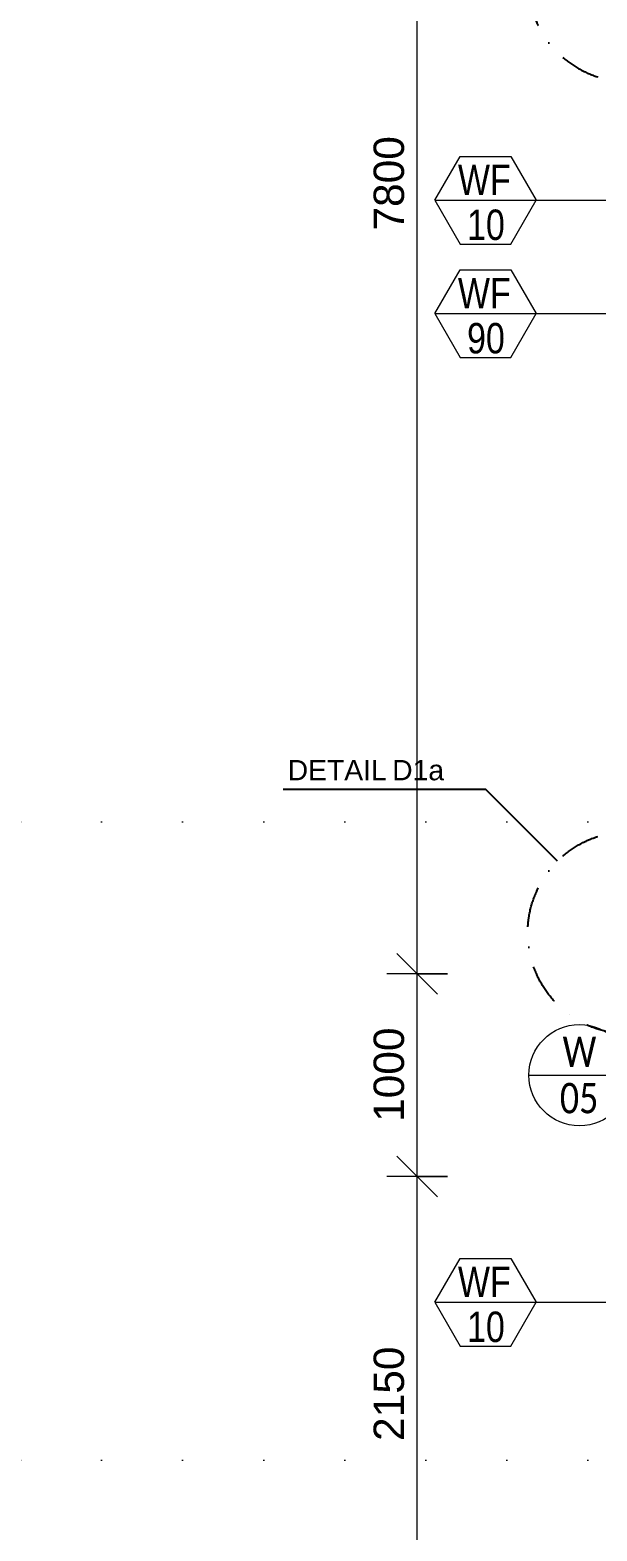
# Model space of a CAD drawing. Header units: millimetres. Extents: x -9657 to 178820, y -8645 to 72638.
# Drawn here: x 29909 to 32708, y 3700 to 11109 of the extents above; entities that cross this region are included whole.
import ezdxf

# ---------------------------------------------------------------- set-up
doc = ezdxf.new("R2010")
doc.units = ezdxf.units.MM
doc.linetypes.add('HA_DashDot_4mm-S1mm', pattern=[400, 200, -100, 0, -100])
doc.linetypes.add('HA_Dot-S4mm', pattern=[400, 0, -400])
for name, color, linetype, lineweight in [('A-____-____-DIMS', 9, 'Continuous', 5), ('A-____-____-DIMS-100', 9, 'Continuous', 5), ('A-DETL-____-OTLN', 9, 'Continuous', 25), ('A-DETL-____-THIN', 9, 'Continuous', 9), ('A-FLOR-____-OVHD', 9, 'HA_DashDot_4mm-S1mm', 25), ('A-FLOR-LEVL-OTLN', 9, 'Continuous', 9), ('A-GLAZ-____-IDEN', 9, 'Continuous', 9), ('G-____-____-TEXT', 9, 'Continuous', 5)]:
    doc.layers.add(name, color=color, linetype=linetype, lineweight=lineweight)
doc.styles.add('Arial_1', font='arial.ttf', dxfattribs={"height": 150})
doc.styles.add('Arial_2', font='arial.ttf', dxfattribs={"height": 100})
doc.styles.add('Arial_3', font='arial.ttf', dxfattribs={"width": 0.8, "height": 150})
doc.styles.add('Calibri', font='calibri.ttf', dxfattribs={"width": 0.8, "height": 150})
doc.dimstyles.new('Inner_Dimensions_1', dxfattribs={"dimscale": 304.8, "dimtxt": 153.03891, "dimasz": 0.656168, "dimexe": 0.492126, "dimexo": 0.0625, "dimgap": 0.065617, "dimtad": 1, "dimdec": 0, "dimzin": 0, "dimdsep": 46, "dimtxsty": 'Arial_1', "dimblk1": 'OBLIQUE', "dimblk2": 'OBLIQUE', "dimsah": 1, "dimcen": 0.09, "dimdle": 0.492126, "dimazin": 0, "dimtfac": 1, "dimtdec": 4, "dimtix": 1, "dimtmove": 0, "dimatfit": 3, "dimfxl": 0.492126, "dimfxlon": 1, "dimtvp": 1, "dimtolj": 1, "dimtzin": 0, "dimlwd": 9, "dimlwe": 9, "dimarcsym": 2})

# ---------------------------------------------------------------- blocks, each defined once
blk = doc.blocks.new('HA_TAG_WD - Type Mark-1502833-ŘEZ C-C OBJEKT C')
at = {"layer": 'A-GLAZ-____-IDEN'}
blk.add_line((-27384.9, 10829.5), (-26884.9, 10829.5), dxfattribs=at)
blk.add_circle((-27134.9, 10829.5), 250, dxfattribs=at)
blk = doc.blocks.new('DIMBLOCK96-ŘEZ C-C OBJEKT C')
at = {"layer": 'A-____-____-DIMS-100', "lineweight": 9}
for p, q in [((31819.7, 5450), (31719.7, 5550)), ((31969.7, 5450), (31669.7, 5450)), ((31819.7, 3300), (31819.7, 5450)), ((31819.7, 5450), (31919.7, 5350)), ((31819.7, 5450), (31969.7, 5450)), ((31819.7, 3300), (31719.7, 3400)), ((31969.7, 3300), (31669.7, 3300)), ((31819.7, 3300), (31919.7, 3200)), ((31819.7, 3300), (31969.7, 3300))]:
    blk.add_line(p, q, dxfattribs=at)
at = {"layer": 'A-____-____-DIMS-100', "color": 0, "lineweight": 9, "insert": (31605, 4144.3), "char_height": 150, "width": 553.765, "attachment_point": 1, "rotation": 90, "line_spacing_factor": 0.941778, "style": 'Arial_1'}
blk.add_mtext('2150', dxfattribs=at)
blk = doc.blocks.new('_Oblique')
at = {"color": 0, "linetype": 'ByBlock', "lineweight": -2}
blk.add_line((-0.5, -0.5), (0.5, 0.5), dxfattribs=at)
blk = doc.blocks.new('DIMBLOCK97-ŘEZ C-C OBJEKT C')
at = {"layer": 'A-____-____-DIMS-100', "lineweight": 9}
for p, q in [((31819.7, 6450), (31719.7, 6550)), ((31969.7, 6450), (31669.7, 6450)), ((31819.7, 5450), (31819.7, 6450)), ((31819.7, 6450), (31919.7, 6350)), ((31819.7, 6450), (31969.7, 6450)), ((31819.7, 5450), (31719.7, 5550)), ((31969.7, 5450), (31669.7, 5450)), ((31819.7, 5450), (31919.7, 5350)), ((31819.7, 5450), (31969.7, 5450))]:
    blk.add_line(p, q, dxfattribs=at)
at = {"layer": 'A-____-____-DIMS-100', "color": 0, "lineweight": 9, "insert": (31605, 5719.3), "char_height": 150, "width": 553.765, "attachment_point": 1, "rotation": 90, "line_spacing_factor": 0.941778, "style": 'Arial_1'}
blk.add_mtext('1000', dxfattribs=at)
blk = doc.blocks.new('DIMBLOCK98-ŘEZ C-C OBJEKT C')
at = {"layer": 'A-____-____-DIMS-100', "lineweight": 9}
for p, q in [((31819.7, 6450), (31819.7, 14400)), ((31819.7, 14250), (31719.7, 14350)), ((31669.7, 14250), (31969.7, 14250)), ((31819.7, 14250), (31669.7, 14250)), ((31819.7, 14250), (31919.7, 14150)), ((31819.7, 6450), (31719.7, 6550)), ((31969.7, 6450), (31669.7, 6450)), ((31819.7, 6450), (31919.7, 6350)), ((31819.7, 6450), (31969.7, 6450))]:
    blk.add_line(p, q, dxfattribs=at)
at = {"layer": 'A-____-____-DIMS-100', "color": 0, "lineweight": 9, "insert": (31605, 10119.3), "char_height": 150, "width": 553.765, "attachment_point": 1, "rotation": 90, "line_spacing_factor": 0.941778, "style": 'Arial_1'}
blk.add_mtext('7800', dxfattribs=at)

msp = doc.modelspace()

# ---------------------------------------------------------------- linework, layer by layer
at = {"layer": 'A-DETL-____-OTLN'}
for p, q in [((32158.8, 7359.7), (31158.8, 7359.7)), ((32512.4, 7006.1), (32158.8, 7359.7))]:
    msp.add_line(p, q, dxfattribs=at)
at = {"layer": 'A-DETL-____-THIN'}
for p, q in [((31907.4, 10269), (32032.4, 10485.5)), ((32032.4, 10485.5), (32282.4, 10485.5)), ((32282.4, 10485.5), (32407.4, 10269)), ((31907.4, 10269), (32407.4, 10269)), ((31907.4, 10269), (32032.4, 10052.5)), ((32282.4, 10052.5), (32407.4, 10269)), ((32407.4, 10269), (32947.4, 10269)), ((32032.4, 10052.5), (32282.4, 10052.5)), ((31907.4, 9709), (32032.4, 9925.5)), ((32032.4, 9925.5), (32282.4, 9925.5)), ((32282.4, 9925.5), (32407.4, 9709)), ((31907.4, 9709), (32407.4, 9709)), ((31907.4, 9709), (32032.4, 9492.5)), ((32282.4, 9492.5), (32407.4, 9709)), ((32407.4, 9709), (32757.4, 9709)), ((32032.4, 9492.5), (32282.4, 9492.5)), ((31907.4, 4829), (32032.4, 5045.5)), ((32032.4, 5045.5), (32282.4, 5045.5)), ((32282.4, 5045.5), (32407.4, 4829)), ((31907.4, 4829), (32407.4, 4829)), ((31907.4, 4829), (32032.4, 4612.5)), ((32282.4, 4612.5), (32407.4, 4829)), ((32407.4, 4829), (32947.4, 4829)), ((32032.4, 4612.5), (32282.4, 4612.5))]:
    msp.add_line(p, q, dxfattribs=at)
at = {"layer": 'A-FLOR-____-OVHD'}
msp.add_circle((32865.9, 6652.6), 500, dxfattribs=at)
msp.add_arc((32865.9, 11352.6), 500, 360, 257.40101, dxfattribs=at)
at = {"layer": 'A-FLOR-LEVL-OTLN', "linetype": 'HA_Dot-S4mm', "lineweight": 5}
for p, q in [((22260.1, 7200), (59899.9, 7200)), ((22260.1, 4050), (59899.9, 4050))]:
    msp.add_line(p, q, dxfattribs=at)

# ---------------------------------------------------------------- block references
at = {"layer": 'A-GLAZ-____-IDEN'}
msp.add_blockref('HA_TAG_WD - Type Mark-1502833-ŘEZ C-C OBJEKT C', (59756.4, -4879.5), dxfattribs=at)

# ---------------------------------------------------------------- texts
at = {"layer": 'A-GLAZ-____-IDEN', "lineweight": 5, "char_height": 150, "attachment_point": 1, "style": 'Calibri'}
for s, insert, width in [('W', (32537.9, 6140.5), 211.645), ('05', (32524.7, 5911.9), 243.713)]:
    msp.add_mtext(s, dxfattribs=dict(at, insert=insert, width=width))
at = {"layer": 'G-____-____-TEXT', "color": 7, "lineweight": 9, "attachment_point": 1}
for s, insert, char_height, width, style in [('WF', (32021.3, 10444.9), 150, 333.502, 'Arial_3'), ('10', (32066.4, 10222.9), 150, 230.886, 'Arial_3'), ('WF', (32021.3, 9884.9), 150, 333.502, 'Arial_3'), ('90', (32066.4, 9662.9), 150, 230.886, 'Arial_3'), ('DETAIL ', (31180.7, 7505.7), 100, 625.316, 'Arial_2'), ('D1a', (31696.7, 7505.7), 100, 312.658, 'Arial_2'), ('WF', (32021.3, 5004.9), 150, 333.502, 'Arial_3'), ('10', (32066.4, 4782.9), 150, 230.886, 'Arial_3')]:
    msp.add_mtext(s, dxfattribs=dict(at, insert=insert, char_height=char_height, width=width, style=style))

# ---------------------------------------------------------------- dimensions: what is measured, and where the dimension line sits
at = {"layer": 'A-____-____-DIMS', "lineweight": 9}
for base, p1, p2, override, picture, middle in [((31819.7, 14250), (31969.7, 6450), (31669.7, 14250), {"dimpost": '<>', "dimfxl": 7805.767099}, 'DIMBLOCK98-ŘEZ C-C OBJEKT C', (31723.1, 10350)), ((31819.7, 6450), (31969.7, 5450), (31969.7, 6450), {"dimpost": '<>', "dimfxl": 1000}, 'DIMBLOCK97-ŘEZ C-C OBJEKT C', (31723.1, 5950)), ((31819.7, 5450), (31969.7, 3300), (31969.7, 5450), {"dimpost": '<>', "dimfxl": 2150}, 'DIMBLOCK96-ŘEZ C-C OBJEKT C', (31723.1, 4375))]:
    dim = msp.add_linear_dim(base=base, p1=p1, p2=p2, angle=90, dimstyle='Inner_Dimensions_1', override=override, dxfattribs=at)
    dim.commit()
    dim.dimension.update_dxf_attribs({"geometry": picture, "text_midpoint": middle})

doc.saveas('drawing.dxf')
